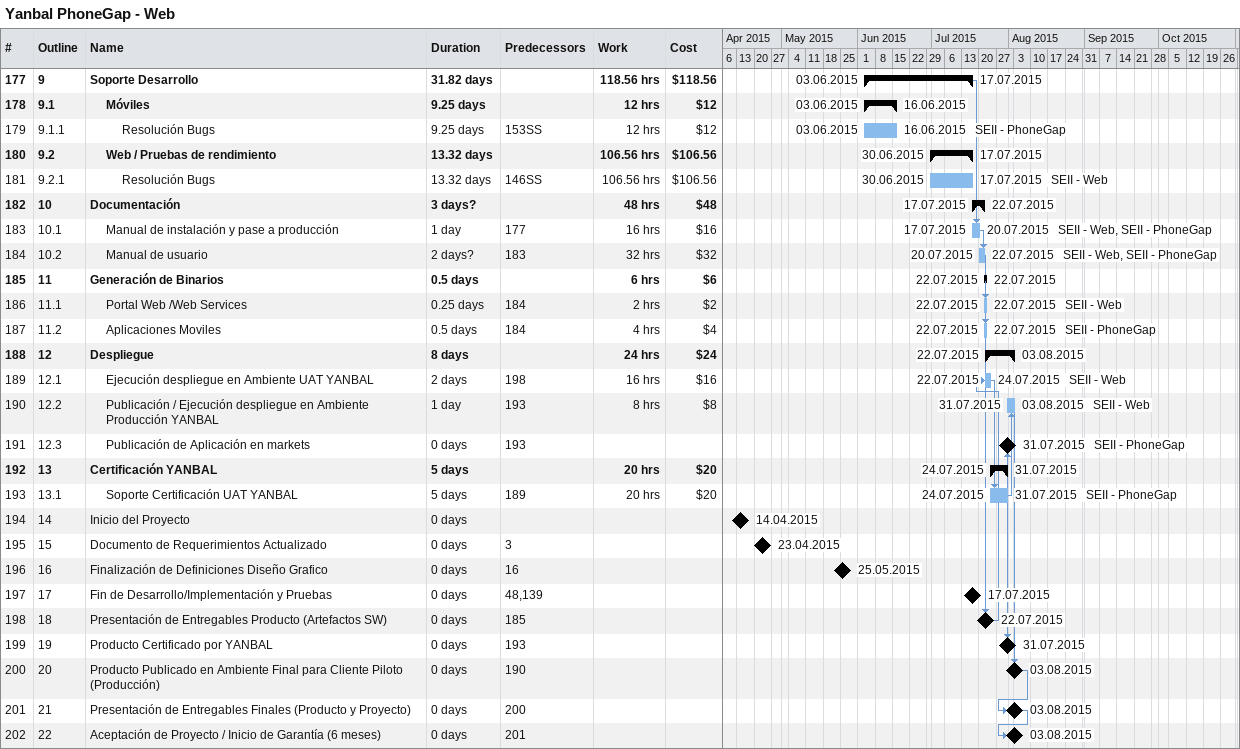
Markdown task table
Yanbal PhoneGap - Web

| ID | WBS | Task | Duration | Start | Finish | Predecessors | Resources | Work (h) | Cost ($) |
|---|---|---|---|---|---|---|---|---|---|
| 177 | 9 | **Soporte Desarrollo** | 31.82d | 2015-06-03 | 2015-07-17 |  |  | 118.56 | 118.56 |
| 178 | 9.1 | **Móviles** | 9.25d | 2015-06-03 | 2015-06-16 |  |  | 12 | 12 |
| 179 | 9.1.1 | Resolución Bugs | 9.25d | 2015-06-03 | 2015-06-16 | 153SS | SEII - PhoneGap | 12 | 12 |
| 180 | 9.2 | **Web / Pruebas de rendimiento** | 13.32d | 2015-06-30 | 2015-07-17 |  |  | 106.56 | 106.56 |
| 181 | 9.2.1 | Resolución Bugs | 13.32d | 2015-06-30 | 2015-07-17 | 146SS | SEII - Web | 106.56 | 106.56 |
| 182 | 10 | **Documentación** | 3d? | 2015-07-17 | 2015-07-22 |  |  | 48 | 48 |
| 183 | 10.1 | Manual de instalación y pase a producción | 1d | 2015-07-17 | 2015-07-20 | 177 | SEII - Web, SEII - PhoneGap | 16 | 16 |
| 184 | 10.2 | Manual de usuario | 2d? | 2015-07-20 | 2015-07-22 | 183 | SEII - Web, SEII - PhoneGap | 32 | 32 |
| 185 | 11 | **Generación de Binarios** | 0.5d | 2015-07-22 | 2015-07-22 |  |  | 6 | 6 |
| 186 | 11.1 | Portal Web /Web Services | 0.25d | 2015-07-22 | 2015-07-22 | 184 | SEII - Web | 2 | 2 |
| 187 | 11.2 | Aplicaciones Moviles | 0.5d | 2015-07-22 | 2015-07-22 | 184 | SEII - PhoneGap | 4 | 4 |
| 188 | 12 | **Despliegue** | 8d | 2015-07-22 | 2015-08-03 |  |  | 24 | 24 |
| 189 | 12.1 | Ejecución despliegue en Ambiente UAT YANBAL | 2d | 2015-07-22 | 2015-07-24 | 198 | SEII - Web | 16 | 16 |
| 190 | 12.2 | Publicación / Ejecución despliegue en Ambiente Producción YANBAL | 1d | 2015-07-31 | 2015-08-03 | 193 | SEII - Web | 8 | 8 |
| 191 | 12.3 | Publicación de Aplicación en markets | 0d | 2015-07-31 | 2015-07-31 | 193 | SEII - PhoneGap |  |  |
| 192 | 13 | **Certificación YANBAL** | 5d | 2015-07-24 | 2015-07-31 |  |  | 20 | 20 |
| 193 | 13.1 | Soporte Certificación UAT YANBAL | 5d | 2015-07-24 | 2015-07-31 | 189 | SEII - PhoneGap | 20 | 20 |
| 194 | 14 | Inicio del Proyecto | 0d | 2015-04-14 | 2015-04-14 |  |  |  |  |
| 195 | 15 | Documento de Requerimientos Actualizado | 0d | 2015-04-23 | 2015-04-23 | 3 |  |  |  |
| 196 | 16 | Finalización de Definiciones Diseño Grafico | 0d | 2015-05-25 | 2015-05-25 | 16 |  |  |  |
| 197 | 17 | Fin de Desarrollo/Implementación y Pruebas | 0d | 2015-07-17 | 2015-07-17 | 48, 139 |  |  |  |
| 198 | 18 | Presentación de Entregables Producto (Artefactos SW) | 0d | 2015-07-22 | 2015-07-22 | 185 |  |  |  |
| 199 | 19 | Producto Certificado por YANBAL | 0d | 2015-07-31 | 2015-07-31 | 193 |  |  |  |
| 200 | 20 | Producto Publicado en Ambiente Final para Cliente Piloto (Producción) | 0d | 2015-08-03 | 2015-08-03 | 190 |  |  |  |
| 201 | 21 | Presentación de Entregables Finales (Producto y Proyecto) | 0d | 2015-08-03 | 2015-08-03 | 200 |  |  |  |
| 202 | 22 | Aceptación de Proyecto / Inicio de Garantía (6 meses) | 0d | 2015-08-03 | 2015-08-03 | 201 |  |  |  |
